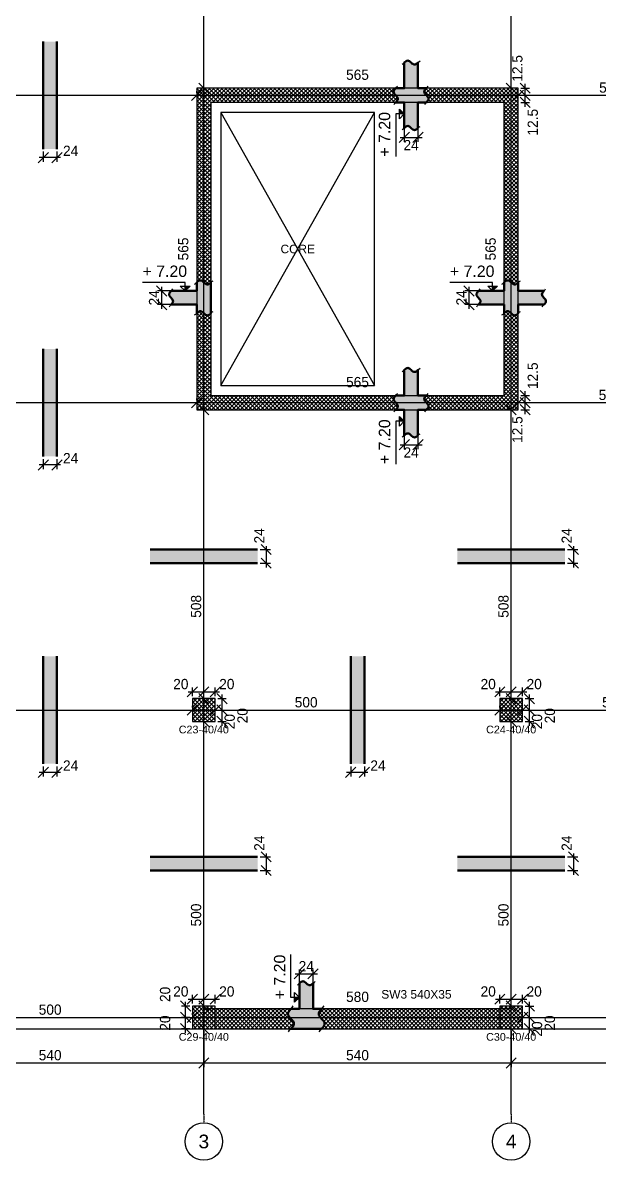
# Model space of a CAD drawing. Header units: centimetres. Extents: x -231 to 7431, y -4464 to 7215.
# Drawn here: x 782 to 1795, y 3919 to 5917 of the extents above; entities that cross this region are included whole.
import ezdxf
from ezdxf.enums import TextEntityAlignment as Align

# ---------------------------------------------------------------- set-up
doc = ezdxf.new("R2010")
doc.units = ezdxf.units.CM
doc.linetypes.add('DASHDOT', pattern=[3.556, 2.54, -0.508, 0, -0.508])
for name, color, linetype in [('AXIS', 8, 'Continuous'), ('COLUMN', 3, 'Continuous'), ('FW_AXIS', 7, 'Continuous'), ('FW_COLUMN_HATCH', 8, 'Continuous'), ('FW_DIM', 7, 'Continuous'), ('FW_OPENING', 1, 'Continuous'), ('FW_SLAB_SECTION', 8, 'Continuous'), ('FW_TEXT', 7, 'Continuous'), ('FW_WALL_HATCH', 8, 'Continuous'), ('FW_WALL_SECTION', 8, 'Continuous'), ('OPENING', 1, 'Continuous'), ('SLAB', 7, 'Continuous'), ('WALL', 4, 'Continuous')]:
    doc.layers.add(name, color=color, linetype=linetype)
doc.styles.add('REBAR_TXT', font='arial.ttf')
doc.dimstyles.new('FW_DIM', dxfattribs={"dimtxt": 18, "dimasz": 9, "dimexe": 7.5, "dimexo": 4.5, "dimgap": 4.5, "dimtad": 1, "dimdec": 0, "dimtxsty": 'Standard', "dimtsz": 9, "dimcen": 2.5, "dimdle": 7.5, "dimclrd": 256, "dimclre": 256, "dimclrt": 7, "dimazin": 3, "dimtfac": 1, "dimtmove": 2, "dimatfit": 3})

# ---------------------------------------------------------------- blocks, each defined once
blk = doc.blocks.new('_OBLIQUE')
at = {"color": 0, "linetype": 'BYBLOCK'}
blk.add_line((-0.5, -0.5), (0.5, 0.5), dxfattribs=at)
blk = doc.blocks.new('*D192')
for p, q in [((1080, 4714.5), (1080, 4717.5)), ((1120, 4714.5), (1120, 4717.5)), ((1072.5, 4710), (1127.5, 4710))]:
    blk.add_line(p, q)
at = {"layer": 'Defpoints'}
for p in [(1080, 4710), (1080, 4710), (1120, 4710)]:
    blk.add_point(p, dxfattribs=at)
at = {"layer": 'FW_DIM', "xscale": 18, "yscale": 18}
for p in [(1080, 4710), (1120, 4710)]:
    blk.add_blockref('_OBLIQUE', p, dxfattribs=at)
blk = doc.blocks.new('*D194')
for p, q in [((1620, 4714.5), (1620, 4717.5)), ((1660, 4714.5), (1660, 4717.5)), ((1612.5, 4710), (1667.5, 4710))]:
    blk.add_line(p, q)
at = {"layer": 'Defpoints'}
for p in [(1620, 4710), (1620, 4710), (1660, 4710)]:
    blk.add_point(p, dxfattribs=at)
at = {"layer": 'FW_DIM', "xscale": 18, "yscale": 18}
for p in [(1620, 4710), (1660, 4710)]:
    blk.add_blockref('_OBLIQUE', p, dxfattribs=at)
blk = doc.blocks.new('*D259')
for p, q in [((1100, 4142.5), (1100, 4197.5)), ((1095.5, 4190), (1092.5, 4190)), ((1095.5, 4150), (1092.5, 4150))]:
    blk.add_line(p, q)
at = {"layer": 'Defpoints'}
for p in [(1100, 4190), (1100, 4150), (1100, 4150)]:
    blk.add_point(p, dxfattribs=at)
at = {"layer": 'FW_DIM', "xscale": 18, "yscale": 18, "rotation": 90}
for p in [(1100, 4190), (1100, 4150)]:
    blk.add_blockref('_OBLIQUE', p, dxfattribs=at)
blk = doc.blocks.new('*D260')
for p, q in [((1100, 4182.5), (1100, 4697.5)), ((1095.5, 4690), (1092.5, 4690)), ((1095.5, 4190), (1092.5, 4190))]:
    blk.add_line(p, q)
at = {"layer": 'Defpoints'}
for p in [(1100, 4690), (1100, 4190), (1100, 4190)]:
    blk.add_point(p, dxfattribs=at)
at = {"layer": 'FW_DIM', "xscale": 18, "yscale": 18, "rotation": 90}
for p in [(1100, 4690), (1100, 4190)]:
    blk.add_blockref('_OBLIQUE', p, dxfattribs=at)
at = {"layer": 'FW_DIM', "color": 7, "insert": (1086.5, 4349.84), "char_height": 18, "attachment_point": 5, "rotation": 90}
blk.add_mtext('500', dxfattribs=at)
blk = doc.blocks.new('*D261')
for p, q in [((1100, 4682.5), (1100, 4737.5)), ((1095.5, 4730), (1092.5, 4730)), ((1095.5, 4690), (1092.5, 4690))]:
    blk.add_line(p, q)
at = {"layer": 'Defpoints'}
for p in [(1100, 4730), (1100, 4690), (1100, 4690)]:
    blk.add_point(p, dxfattribs=at)
at = {"layer": 'FW_DIM', "xscale": 18, "yscale": 18, "rotation": 90}
for p in [(1100, 4730), (1100, 4690)]:
    blk.add_blockref('_OBLIQUE', p, dxfattribs=at)
blk = doc.blocks.new('*D262')
for p, q in [((1095.5, 5237.5), (1092.5, 5237.5)), ((1100, 4722.5), (1100, 5245)), ((1095.5, 4730), (1092.5, 4730))]:
    blk.add_line(p, q)
at = {"layer": 'Defpoints'}
for p in [(1100, 5237.5), (1100, 4730), (1100, 4730)]:
    blk.add_point(p, dxfattribs=at)
at = {"layer": 'FW_DIM', "xscale": 18, "yscale": 18, "rotation": 90}
for p in [(1100, 5237.5), (1100, 4730)]:
    blk.add_blockref('_OBLIQUE', p, dxfattribs=at)
at = {"layer": 'FW_DIM', "color": 7, "insert": (1086.5, 4892.09), "char_height": 18, "attachment_point": 5, "rotation": 90}
blk.add_mtext('508', dxfattribs=at)
blk = doc.blocks.new('*D263')
for p, q in [((1095.5, 5802.5), (1092.5, 5802.5)), ((1100, 5230), (1100, 5810)), ((1095.5, 5237.5), (1092.5, 5237.5))]:
    blk.add_line(p, q)
at = {"layer": 'Defpoints'}
for p in [(1100, 5802.5), (1100, 5237.5), (1100, 5237.5)]:
    blk.add_point(p, dxfattribs=at)
at = {"layer": 'FW_DIM', "xscale": 18, "yscale": 18, "rotation": 90}
for p in [(1100, 5802.5), (1100, 5237.5)]:
    blk.add_blockref('_OBLIQUE', p, dxfattribs=at)
at = {"layer": 'FW_DIM', "color": 7, "insert": (1064, 5520), "char_height": 18, "attachment_point": 5, "rotation": 90}
blk.add_mtext('565', dxfattribs=at)
blk = doc.blocks.new('*D264')
for p, q in [((1100, 5795), (1100, 6317.5)), ((1095.5, 6310), (1092.5, 6310)), ((1095.5, 5802.5), (1092.5, 5802.5))]:
    blk.add_line(p, q)
at = {"layer": 'Defpoints'}
for p in [(1100, 6310), (1100, 5802.5), (1100, 5802.5)]:
    blk.add_point(p, dxfattribs=at)
at = {"layer": 'FW_DIM', "xscale": 18, "yscale": 18, "rotation": 90}
for p in [(1100, 6310), (1100, 5802.5)]:
    blk.add_blockref('_OBLIQUE', p, dxfattribs=at)
at = {"layer": 'FW_DIM', "color": 7, "insert": (1086.5, 5964.59), "char_height": 18, "attachment_point": 5, "rotation": 90}
blk.add_mtext('508', dxfattribs=at)
blk = doc.blocks.new('*D268')
for p, q in [((1640, 4142.5), (1640, 4197.5)), ((1635.5, 4190), (1632.5, 4190)), ((1635.5, 4150), (1632.5, 4150))]:
    blk.add_line(p, q)
at = {"layer": 'Defpoints'}
for p in [(1640, 4190), (1640, 4150), (1640, 4150)]:
    blk.add_point(p, dxfattribs=at)
at = {"layer": 'FW_DIM', "xscale": 18, "yscale": 18, "rotation": 90}
for p in [(1640, 4190), (1640, 4150)]:
    blk.add_blockref('_OBLIQUE', p, dxfattribs=at)
blk = doc.blocks.new('*D269')
for p, q in [((1640, 4182.5), (1640, 4697.5)), ((1635.5, 4690), (1632.5, 4690)), ((1635.5, 4190), (1632.5, 4190))]:
    blk.add_line(p, q)
at = {"layer": 'Defpoints'}
for p in [(1640, 4690), (1640, 4190), (1640, 4190)]:
    blk.add_point(p, dxfattribs=at)
at = {"layer": 'FW_DIM', "xscale": 18, "yscale": 18, "rotation": 90}
for p in [(1640, 4690), (1640, 4190)]:
    blk.add_blockref('_OBLIQUE', p, dxfattribs=at)
at = {"layer": 'FW_DIM', "color": 7, "insert": (1626.5, 4349.84), "char_height": 18, "attachment_point": 5, "rotation": 90}
blk.add_mtext('500', dxfattribs=at)
blk = doc.blocks.new('*D270')
for p, q in [((1640, 4682.5), (1640, 4737.5)), ((1635.5, 4730), (1632.5, 4730)), ((1635.5, 4690), (1632.5, 4690))]:
    blk.add_line(p, q)
at = {"layer": 'Defpoints'}
for p in [(1640, 4730), (1640, 4690), (1640, 4690)]:
    blk.add_point(p, dxfattribs=at)
at = {"layer": 'FW_DIM', "xscale": 18, "yscale": 18, "rotation": 90}
for p in [(1640, 4730), (1640, 4690)]:
    blk.add_blockref('_OBLIQUE', p, dxfattribs=at)
blk = doc.blocks.new('*D271')
for p, q in [((1635.5, 5237.5), (1632.5, 5237.5)), ((1640, 4722.5), (1640, 5245)), ((1635.5, 4730), (1632.5, 4730))]:
    blk.add_line(p, q)
at = {"layer": 'Defpoints'}
for p in [(1640, 5237.5), (1640, 4730), (1640, 4730)]:
    blk.add_point(p, dxfattribs=at)
at = {"layer": 'FW_DIM', "xscale": 18, "yscale": 18, "rotation": 90}
for p in [(1640, 5237.5), (1640, 4730)]:
    blk.add_blockref('_OBLIQUE', p, dxfattribs=at)
at = {"layer": 'FW_DIM', "color": 7, "insert": (1626.5, 4892.09), "char_height": 18, "attachment_point": 5, "rotation": 90}
blk.add_mtext('508', dxfattribs=at)
blk = doc.blocks.new('*D272')
for p, q in [((1635.5, 5802.5), (1632.5, 5802.5)), ((1640, 5230), (1640, 5810)), ((1635.5, 5237.5), (1632.5, 5237.5))]:
    blk.add_line(p, q)
at = {"layer": 'Defpoints'}
for p in [(1640, 5802.5), (1640, 5237.5), (1640, 5237.5)]:
    blk.add_point(p, dxfattribs=at)
at = {"layer": 'FW_DIM', "xscale": 18, "yscale": 18, "rotation": 90}
for p in [(1640, 5802.5), (1640, 5237.5)]:
    blk.add_blockref('_OBLIQUE', p, dxfattribs=at)
at = {"layer": 'FW_DIM', "color": 7, "insert": (1604, 5520), "char_height": 18, "attachment_point": 5, "rotation": 90}
blk.add_mtext('565', dxfattribs=at)
blk = doc.blocks.new('*D273')
for p, q in [((1640, 5795), (1640, 6317.5)), ((1635.5, 6310), (1632.5, 6310)), ((1635.5, 5802.5), (1632.5, 5802.5))]:
    blk.add_line(p, q)
at = {"layer": 'Defpoints'}
for p in [(1640, 6310), (1640, 5802.5), (1640, 5802.5)]:
    blk.add_point(p, dxfattribs=at)
at = {"layer": 'FW_DIM', "xscale": 18, "yscale": 18, "rotation": 90}
for p in [(1640, 6310), (1640, 5802.5)]:
    blk.add_blockref('_OBLIQUE', p, dxfattribs=at)
at = {"layer": 'FW_DIM', "color": 7, "insert": (1626.5, 5964.59), "char_height": 18, "attachment_point": 5, "rotation": 90}
blk.add_mtext('508', dxfattribs=at)
blk = doc.blocks.new('*D310')
for p, q in [((560, 4145.5), (560, 4082.5)), ((1100, 4145.5), (1100, 4082.5)), ((552.5, 4090), (1107.5, 4090))]:
    blk.add_line(p, q)
at = {"layer": 'Defpoints'}
for p in [(560, 4150), (1100, 4150), (560, 4090)]:
    blk.add_point(p, dxfattribs=at)
at = {"layer": 'FW_DIM', "xscale": 18, "yscale": 18}
for p in [(560, 4090), (1100, 4090)]:
    blk.add_blockref('_OBLIQUE', p, dxfattribs=at)
at = {"layer": 'FW_DIM', "color": 7, "insert": (830, 4103.5), "char_height": 18, "attachment_point": 5}
blk.add_mtext('540', dxfattribs=at)
blk = doc.blocks.new('*D311')
for p, q in [((1100, 4145.5), (1100, 4082.5)), ((1640, 4145.5), (1640, 4082.5)), ((1092.5, 4090), (1647.5, 4090))]:
    blk.add_line(p, q)
at = {"layer": 'Defpoints'}
for p in [(1100, 4150), (1640, 4150), (1100, 4090)]:
    blk.add_point(p, dxfattribs=at)
at = {"layer": 'FW_DIM', "xscale": 18, "yscale": 18}
for p in [(1100, 4090), (1640, 4090)]:
    blk.add_blockref('_OBLIQUE', p, dxfattribs=at)
at = {"layer": 'FW_DIM', "color": 7, "insert": (1370, 4103.5), "char_height": 18, "attachment_point": 5}
blk.add_mtext('540', dxfattribs=at)
blk = doc.blocks.new('*D312')
for p, q in [((1640, 4145.5), (1640, 4082.5)), ((2180, 4145.5), (2180, 4082.5)), ((1632.5, 4090), (2187.5, 4090))]:
    blk.add_line(p, q)
at = {"layer": 'Defpoints'}
for p in [(1640, 4150), (2180, 4150), (1640, 4090)]:
    blk.add_point(p, dxfattribs=at)
at = {"layer": 'FW_DIM', "xscale": 18, "yscale": 18}
for p in [(1640, 4090), (2180, 4090)]:
    blk.add_blockref('_OBLIQUE', p, dxfattribs=at)
at = {"layer": 'FW_DIM', "color": 7, "insert": (1910, 4103.5), "char_height": 18, "attachment_point": 5}
blk.add_mtext('540', dxfattribs=at)

msp = doc.modelspace()

# ---------------------------------------------------------------- hatches: boundary and pattern name
at = {"layer": 'FW_COLUMN_HATCH'}
h = msp.add_hatch(dxfattribs=at)
h.set_pattern_fill('ANSI37', scale=1.6)
h.paths.add_polyline_path([(1080, 4690), (1080, 4730), (1120, 4730), (1120, 4690), (1080, 4690)])
h = msp.add_hatch(dxfattribs=at)
h.set_pattern_fill('ANSI37', scale=1.6)
h.paths.add_polyline_path([(1620, 4690), (1620, 4730), (1660, 4730), (1660, 4690), (1620, 4690)])
h = msp.add_hatch(dxfattribs=at)
h.set_pattern_fill('ANSI37', scale=1.6)
h.paths.add_polyline_path([(1080, 4150), (1080, 4190), (1120, 4190), (1120, 4150), (1080, 4150)])
h = msp.add_hatch(dxfattribs=at)
h.set_pattern_fill('ANSI37', scale=1.6)
h.paths.add_polyline_path([(1620, 4150), (1620, 4190), (1660, 4190), (1660, 4150), (1620, 4150)])
at = {"layer": 'FW_SLAB_SECTION'}
h = msp.add_hatch(color=8, dxfattribs=at)
h.dxf.hatch_style = 1
h.paths.add_polyline_path([(842, 5695.5), (842, 5884.5), (818, 5884.5), (818, 5695.5), (842, 5695.5)])
h = msp.add_hatch(color=8, dxfattribs=at)
h.dxf.hatch_style = 1
h.paths.add_polyline_path([(842, 5155.5), (842, 5344.5), (818, 5344.5), (818, 5155.5), (842, 5155.5)])
h = msp.add_hatch(color=8, dxfattribs=at)
h.dxf.hatch_style = 1
h.paths.add_polyline_path([(1194.5, 4968), (1194.5, 4992), (1005.5, 4992), (1005.5, 4968), (1194.5, 4968)])
h = msp.add_hatch(color=8, dxfattribs=at)
h.dxf.hatch_style = 1
h.paths.add_polyline_path([(1734.5, 4968), (1734.5, 4992), (1545.5, 4992), (1545.5, 4968), (1734.5, 4968)])
h = msp.add_hatch(color=8, dxfattribs=at)
h.dxf.hatch_style = 1
h.paths.add_polyline_path([(842, 4615.5), (842, 4804.5), (818, 4804.5), (818, 4615.5), (842, 4615.5)])
h = msp.add_hatch(color=8, dxfattribs=at)
h.dxf.hatch_style = 1
h.paths.add_polyline_path([(1382, 4615.5), (1382, 4804.5), (1358, 4804.5), (1358, 4615.5), (1382, 4615.5)])
h = msp.add_hatch(color=8, dxfattribs=at)
h.dxf.hatch_style = 1
h.paths.add_polyline_path([(1194.5, 4428), (1194.5, 4452), (1005.5, 4452), (1005.5, 4428), (1194.5, 4428)])
h = msp.add_hatch(color=8, dxfattribs=at)
h.dxf.hatch_style = 1
h.paths.add_polyline_path([(1734.5, 4428), (1734.5, 4452), (1545.5, 4452), (1545.5, 4428), (1734.5, 4428)])
at = {"layer": 'FW_WALL_HATCH'}
h = msp.add_hatch(dxfattribs=at)
h.set_pattern_fill('ANSI37', scale=1.6)
h.paths.add_polyline_path([(1087.5, 5802.5), (1437.2, 5802.5), (1435.7, 5800.9), (1434.5, 5799.4), (1433.7, 5797.8), (1433.4, 5796.2), (1433.7, 5794.7), (1434.5, 5793.1), (1435.7, 5791.6), (1437.2, 5790), (1438.6, 5788.4), (1439.8, 5786.9), (1440.6, 5785.3), (1440.9, 5783.8), (1440.6, 5782.2), (1439.8, 5780.6), (1438.6, 5779.1), (1437.2, 5777.5), (1112.5, 5777.5), (1112.5, 5461.2), (1110.9, 5459.7), (1109.4, 5458.5), (1107.8, 5457.7), (1106.2, 5457.4), (1104.7, 5457.7), (1103.1, 5458.5), (1101.6, 5459.7), (1100, 5461.2), (1098.4, 5462.6), (1096.9, 5463.8), (1095.3, 5464.6), (1093.8, 5464.9), (1092.2, 5464.6), (1090.6, 5463.8), (1089.1, 5462.6), (1087.5, 5461.2), (1087.5, 5802.5)])
h = msp.add_hatch(dxfattribs=at)
h.set_pattern_fill('ANSI37', scale=1.6)
h.paths.add_polyline_path([(1652.5, 5802.5), (1652.5, 5461.2), (1650.9, 5459.7), (1649.4, 5458.5), (1647.8, 5457.7), (1646.2, 5457.4), (1644.7, 5457.7), (1643.1, 5458.5), (1641.6, 5459.7), (1640, 5461.2), (1638.4, 5462.6), (1636.9, 5463.8), (1635.3, 5464.6), (1633.8, 5464.9), (1632.2, 5464.6), (1630.6, 5463.8), (1629.1, 5462.6), (1627.5, 5461.2), (1627.5, 5777.5), (1491.2, 5777.5), (1492.6, 5779.1), (1493.8, 5780.6), (1494.6, 5782.2), (1494.9, 5783.8), (1494.6, 5785.3), (1493.8, 5786.9), (1492.6, 5788.4), (1491.2, 5790), (1489.7, 5791.6), (1488.5, 5793.1), (1487.7, 5794.7), (1487.4, 5796.2), (1487.7, 5797.8), (1488.5, 5799.4), (1489.7, 5800.9), (1491.2, 5802.5), (1652.5, 5802.5)])
h = msp.add_hatch(dxfattribs=at)
h.set_pattern_fill('ANSI37', scale=1.6)
h.paths.add_polyline_path([(1087.5, 5237.5), (1087.5, 5407.2), (1089.1, 5408.6), (1090.6, 5409.8), (1092.2, 5410.6), (1093.8, 5410.9), (1095.3, 5410.6), (1096.9, 5409.8), (1098.4, 5408.6), (1100, 5407.2), (1101.6, 5405.7), (1103.1, 5404.5), (1104.7, 5403.7), (1106.2, 5403.4), (1107.8, 5403.7), (1109.4, 5404.5), (1110.9, 5405.7), (1112.5, 5407.2), (1112.5, 5262.5), (1437.2, 5262.5), (1435.7, 5260.9), (1434.5, 5259.4), (1433.7, 5257.8), (1433.4, 5256.2), (1433.7, 5254.7), (1434.5, 5253.1), (1435.7, 5251.6), (1437.2, 5250), (1438.6, 5248.4), (1439.8, 5246.9), (1440.6, 5245.3), (1440.9, 5243.8), (1440.6, 5242.2), (1439.8, 5240.6), (1438.6, 5239.1), (1437.2, 5237.5), (1087.5, 5237.5)])
h = msp.add_hatch(dxfattribs=at)
h.set_pattern_fill('ANSI37', scale=1.6)
h.paths.add_polyline_path([(1491.2, 5237.5), (1492.6, 5239.1), (1493.8, 5240.6), (1494.6, 5242.2), (1494.9, 5243.8), (1494.6, 5245.3), (1493.8, 5246.9), (1492.6, 5248.4), (1491.2, 5250), (1489.7, 5251.6), (1488.5, 5253.1), (1487.7, 5254.7), (1487.4, 5256.2), (1487.7, 5257.8), (1488.5, 5259.4), (1489.7, 5260.9), (1491.2, 5262.5), (1627.5, 5262.5), (1627.5, 5407.2), (1629.1, 5408.6), (1630.6, 5409.8), (1632.2, 5410.6), (1633.8, 5410.9), (1635.3, 5410.6), (1636.9, 5409.8), (1638.4, 5408.6), (1640, 5407.2), (1641.6, 5405.7), (1643.1, 5404.5), (1644.7, 5403.7), (1646.2, 5403.4), (1647.8, 5403.7), (1649.4, 5404.5), (1650.9, 5405.7), (1652.5, 5407.2), (1652.5, 5237.5), (1491.2, 5237.5)])
h = msp.add_hatch(dxfattribs=at)
h.set_pattern_fill('ANSI37', scale=1.6)
h.paths.add_polyline_path([(1100, 4150), (1100, 4185), (1253, 4185), (1251, 4182.8), (1249.3, 4180.6), (1248.1, 4178.4), (1247.8, 4176.2), (1248.1, 4174.1), (1249.3, 4171.9), (1251, 4169.7), (1253, 4167.5), (1255, 4165.3), (1256.7, 4163.1), (1257.9, 4160.9), (1258.2, 4158.8), (1257.9, 4156.6), (1256.7, 4154.4), (1255, 4152.2), (1253, 4150), (1100, 4150)])
h = msp.add_hatch(dxfattribs=at)
h.set_pattern_fill('ANSI37', scale=1.6)
h.paths.add_polyline_path([(1307, 4150), (1309, 4152.2), (1310.7, 4154.4), (1311.9, 4156.6), (1312.2, 4158.8), (1311.9, 4160.9), (1310.7, 4163.1), (1309, 4165.3), (1307, 4167.5), (1305, 4169.7), (1303.3, 4171.9), (1302.1, 4174.1), (1301.8, 4176.2), (1302.1, 4178.4), (1303.3, 4180.6), (1305, 4182.8), (1307, 4185), (1640, 4185), (1640, 4150), (1307, 4150)])
at = {"layer": 'FW_WALL_SECTION'}
h = msp.add_hatch(color=8, dxfattribs=at)
h.dxf.hatch_style = 1
h.paths.add_polyline_path([(1453.7, 5848.9), (1455.2, 5850), (1456.7, 5850.8), (1458.2, 5851.1), (1459.7, 5850.8), (1461.2, 5850), (1462.7, 5848.9), (1464.2, 5847.5), (1465.7, 5846.1), (1467.2, 5845), (1468.7, 5844.2), (1470.2, 5843.9), (1471.7, 5844.2), (1473.2, 5845), (1474.7, 5846.1), (1476.2, 5847.5), (1476.2, 5802.5), (1491.2, 5802.5), (1489.7, 5800.9), (1488.5, 5799.4), (1487.7, 5797.8), (1487.4, 5796.2), (1487.7, 5794.7), (1488.5, 5793.1), (1489.7, 5791.6), (1491.2, 5790), (1492.6, 5788.4), (1493.8, 5786.9), (1494.6, 5785.3), (1494.9, 5783.8), (1494.6, 5782.2), (1493.8, 5780.6), (1492.6, 5779.1), (1491.2, 5777.5), (1476.2, 5777.5), (1476.2, 5732.5), (1474.7, 5731.1), (1473.2, 5730), (1471.7, 5729.2), (1470.2, 5728.9), (1468.7, 5729.2), (1467.2, 5730), (1465.7, 5731.1), (1464.2, 5732.5), (1462.7, 5733.9), (1461.2, 5735), (1459.7, 5735.8), (1458.2, 5736.1), (1456.7, 5735.8), (1455.2, 5735), (1453.7, 5733.9), (1452.2, 5732.5), (1452.2, 5777.5), (1437.2, 5777.5), (1438.6, 5779.1), (1439.8, 5780.6), (1440.6, 5782.2), (1440.9, 5783.8), (1440.6, 5785.3), (1439.8, 5786.9), (1438.6, 5788.4), (1437.2, 5790), (1435.7, 5791.6), (1434.5, 5793.1), (1433.7, 5794.7), (1433.4, 5796.2), (1433.7, 5797.8), (1434.5, 5799.4), (1435.7, 5800.9), (1437.2, 5802.5), (1452.2, 5802.5), (1452.2, 5847.5), (1453.7, 5848.9)])
h = msp.add_hatch(color=7, dxfattribs=at)
h.dxf.hatch_style = 1
h.paths.add_polyline_path([(1452.2, 5757.2), (1443.6, 5765.8), (1443.6, 5757.2)])
h = msp.add_hatch(color=8, dxfattribs=at)
h.dxf.hatch_style = 1
h.paths.add_polyline_path([(1042.5, 5422.2), (1043.9, 5423.7), (1045, 5425.2), (1045.8, 5426.7), (1046.1, 5428.2), (1045.8, 5429.7), (1045, 5431.2), (1043.9, 5432.7), (1042.5, 5434.2), (1041.1, 5435.7), (1040, 5437.2), (1039.2, 5438.7), (1038.9, 5440.2), (1039.2, 5441.7), (1040, 5443.2), (1041.1, 5444.7), (1042.5, 5446.2), (1087.5, 5446.2), (1087.5, 5461.2), (1089.1, 5462.6), (1090.6, 5463.8), (1092.2, 5464.6), (1093.8, 5464.9), (1095.3, 5464.6), (1096.9, 5463.8), (1098.4, 5462.6), (1100, 5461.2), (1101.6, 5459.7), (1103.1, 5458.5), (1104.7, 5457.7), (1106.2, 5457.4), (1107.8, 5457.7), (1109.4, 5458.5), (1110.9, 5459.7), (1112.5, 5461.2), (1112.5, 5407.2), (1110.9, 5405.7), (1109.4, 5404.5), (1107.8, 5403.7), (1106.2, 5403.4), (1104.7, 5403.7), (1103.1, 5404.5), (1101.6, 5405.7), (1100, 5407.2), (1098.4, 5408.6), (1096.9, 5409.8), (1095.3, 5410.6), (1093.8, 5410.9), (1092.2, 5410.6), (1090.6, 5409.8), (1089.1, 5408.6), (1087.5, 5407.2), (1087.5, 5422.2), (1042.5, 5422.2)])
h = msp.add_hatch(color=8, dxfattribs=at)
h.dxf.hatch_style = 1
h.paths.add_polyline_path([(1652.5, 5422.2), (1652.5, 5407.2), (1650.9, 5405.7), (1649.4, 5404.5), (1647.8, 5403.7), (1646.2, 5403.4), (1644.7, 5403.7), (1643.1, 5404.5), (1641.6, 5405.7), (1640, 5407.2), (1638.4, 5408.6), (1636.9, 5409.8), (1635.3, 5410.6), (1633.8, 5410.9), (1632.2, 5410.6), (1630.6, 5409.8), (1629.1, 5408.6), (1627.5, 5407.2), (1627.5, 5422.2), (1582.5, 5422.2), (1583.9, 5423.7), (1585, 5425.2), (1585.8, 5426.7), (1586.1, 5428.2), (1585.8, 5429.7), (1585, 5431.2), (1583.9, 5432.7), (1582.5, 5434.2), (1581.1, 5435.7), (1580, 5437.2), (1579.2, 5438.7), (1578.9, 5440.2), (1579.2, 5441.7), (1580, 5443.2), (1581.1, 5444.7), (1582.5, 5446.2), (1627.5, 5446.2), (1627.5, 5461.2), (1629.1, 5462.6), (1630.6, 5463.8), (1632.2, 5464.6), (1633.8, 5464.9), (1635.3, 5464.6), (1636.9, 5463.8), (1638.4, 5462.6), (1640, 5461.2), (1641.6, 5459.7), (1643.1, 5458.5), (1644.7, 5457.7), (1646.2, 5457.4), (1647.8, 5457.7), (1649.4, 5458.5), (1650.9, 5459.7), (1652.5, 5461.2), (1652.5, 5446.2), (1697.5, 5446.2), (1696.1, 5444.7), (1695, 5443.2), (1694.2, 5441.7), (1693.9, 5440.2), (1694.2, 5438.7), (1695, 5437.2), (1696.1, 5435.7), (1697.5, 5434.2), (1698.9, 5432.7), (1700, 5431.2), (1700.8, 5429.7), (1701.1, 5428.2), (1700.8, 5426.7), (1700, 5425.2), (1698.9, 5423.7), (1697.5, 5422.2), (1652.5, 5422.2)])
h = msp.add_hatch(color=7, dxfattribs=at)
h.dxf.hatch_style = 1
h.paths.add_polyline_path([(1067.2, 5446.2), (1075.8, 5454.7), (1067.2, 5454.7)])
h = msp.add_hatch(color=7, dxfattribs=at)
h.dxf.hatch_style = 1
h.paths.add_polyline_path([(1607.2, 5446.2), (1615.8, 5454.7), (1607.2, 5454.7)])
h = msp.add_hatch(color=8, dxfattribs=at)
h.dxf.hatch_style = 1
h.paths.add_polyline_path([(1453.7, 5308.9), (1455.2, 5310), (1456.7, 5310.8), (1458.2, 5311.1), (1459.7, 5310.8), (1461.2, 5310), (1462.7, 5308.9), (1464.2, 5307.5), (1465.7, 5306.1), (1467.2, 5305), (1468.7, 5304.2), (1470.2, 5303.9), (1471.7, 5304.2), (1473.2, 5305), (1474.7, 5306.1), (1476.2, 5307.5), (1476.2, 5262.5), (1491.2, 5262.5), (1489.7, 5260.9), (1488.5, 5259.4), (1487.7, 5257.8), (1487.4, 5256.2), (1487.7, 5254.7), (1488.5, 5253.1), (1489.7, 5251.6), (1491.2, 5250), (1492.6, 5248.4), (1493.8, 5246.9), (1494.6, 5245.3), (1494.9, 5243.8), (1494.6, 5242.2), (1493.8, 5240.6), (1492.6, 5239.1), (1491.2, 5237.5), (1476.2, 5237.5), (1476.2, 5192.5), (1474.7, 5191.1), (1473.2, 5190), (1471.7, 5189.2), (1470.2, 5188.9), (1468.7, 5189.2), (1467.2, 5190), (1465.7, 5191.1), (1464.2, 5192.5), (1462.7, 5193.9), (1461.2, 5195), (1459.7, 5195.8), (1458.2, 5196.1), (1456.7, 5195.8), (1455.2, 5195), (1453.7, 5193.9), (1452.2, 5192.5), (1452.2, 5237.5), (1437.2, 5237.5), (1438.6, 5239.1), (1439.8, 5240.6), (1440.6, 5242.2), (1440.9, 5243.8), (1440.6, 5245.3), (1439.8, 5246.9), (1438.6, 5248.4), (1437.2, 5250), (1435.7, 5251.6), (1434.5, 5253.1), (1433.7, 5254.7), (1433.4, 5256.2), (1433.7, 5257.8), (1434.5, 5259.4), (1435.7, 5260.9), (1437.2, 5262.5), (1452.2, 5262.5), (1452.2, 5307.5), (1453.7, 5308.9)])
h = msp.add_hatch(color=7, dxfattribs=at)
h.dxf.hatch_style = 1
h.paths.add_polyline_path([(1452.2, 5217.2), (1443.6, 5225.8), (1443.6, 5217.2)])
h = msp.add_hatch(color=8, dxfattribs=at)
h.dxf.hatch_style = 1
h.paths.add_polyline_path([(1253, 4150), (1255, 4152.2), (1256.7, 4154.4), (1257.9, 4156.6), (1258.2, 4158.8), (1257.9, 4160.9), (1256.7, 4163.1), (1255, 4165.3), (1253, 4167.5), (1251, 4169.7), (1249.3, 4171.9), (1248.1, 4174.1), (1247.8, 4176.2), (1248.1, 4178.4), (1249.3, 4180.6), (1251, 4182.8), (1253, 4185), (1268, 4185), (1268, 4230), (1269.5, 4231.4), (1271, 4232.5), (1272.5, 4233.3), (1274, 4233.6), (1275.5, 4233.3), (1277, 4232.5), (1278.5, 4231.4), (1280, 4230), (1281.5, 4228.6), (1283, 4227.5), (1284.5, 4226.7), (1286, 4226.4), (1287.5, 4226.7), (1289, 4227.5), (1290.5, 4228.6), (1292, 4230), (1292, 4185), (1307, 4185), (1305, 4182.8), (1303.3, 4180.6), (1302.1, 4178.4), (1301.8, 4176.2), (1302.1, 4174.1), (1303.3, 4171.9), (1305, 4169.7), (1307, 4167.5), (1309, 4165.3), (1310.7, 4163.1), (1311.9, 4160.9), (1312.2, 4158.8), (1311.9, 4156.6), (1310.7, 4154.4), (1309, 4152.2), (1307, 4150), (1253, 4150)])
h = msp.add_hatch(color=7, dxfattribs=at)
h.dxf.hatch_style = 1
h.paths.add_polyline_path([(1268, 4205.2), (1259.5, 4196.7), (1259.5, 4205.2)])

# ---------------------------------------------------------------- linework, layer by layer
at = {"layer": 'AXIS'}
for p, q in [((1100, 4000), (1100, 7040)), ((1640, 4000), (1640, 7040)), ((-150, 5790), (2890, 5790)), ((-150, 5250), (2890, 5250)), ((-150, 4710), (2890, 4710)), ((-150, 4170), (2890, 4170))]:
    msp.add_line(p, q, dxfattribs=at)
at = {"layer": 'COLUMN'}
for points in [[(1080, 4690), (1120, 4690), (1120, 4730), (1080, 4730)], [(1620, 4690), (1660, 4690), (1660, 4730), (1620, 4730)], [(1080, 4150), (1120, 4150), (1120, 4190), (1080, 4190)], [(1620, 4150), (1660, 4150), (1660, 4190), (1620, 4190)]]:
    msp.add_lwpolyline(points, close=True, dxfattribs=at)
at = {"layer": 'FW_AXIS', "linetype": 'DASHDOT'}
for p, q in [((1100, 4000), (1100, 3985)), ((1640, 4000), (1640, 3985))]:
    msp.add_line(p, q, dxfattribs=at)
at = {"layer": 'FW_AXIS'}
for centre in [(1100, 3952), (1640, 3952)]:
    msp.add_circle(centre, 33, dxfattribs=at)
at = {"layer": 'FW_OPENING'}
for p, q in [((1130, 5280), (1400, 5760)), ((1130, 5760), (1400, 5280))]:
    msp.add_line(p, q, dxfattribs=at)
at = {"layer": 'FW_SLAB_SECTION', "color": 7, "lineweight": 50}
for p, q in [((818, 5695.5), (818, 5884.5)), ((842, 5695.5), (842, 5884.5)), ((818, 5155.5), (818, 5344.5)), ((842, 5155.5), (842, 5344.5)), ((1005.5, 4992), (1194.5, 4992)), ((1545.5, 4992), (1734.5, 4992)), ((1005.5, 4968), (1194.5, 4968)), ((1545.5, 4968), (1734.5, 4968)), ((818, 4615.5), (818, 4804.5)), ((842, 4615.5), (842, 4804.5)), ((1358, 4615.5), (1358, 4804.5)), ((1382, 4615.5), (1382, 4804.5)), ((1005.5, 4452), (1194.5, 4452)), ((1545.5, 4452), (1734.5, 4452)), ((1005.5, 4428), (1194.5, 4428)), ((1545.5, 4428), (1734.5, 4428))]:
    msp.add_line(p, q, dxfattribs=at)
at = {"layer": 'FW_WALL_SECTION', "lineweight": 50}
for points in [[(1453.7, 5848.9), (1455.2, 5850), (1456.7, 5850.8), (1458.2, 5851.1), (1459.7, 5850.8), (1461.2, 5850), (1462.7, 5848.9), (1464.2, 5847.5), (1465.7, 5846.1), (1467.2, 5845), (1468.7, 5844.2), (1470.2, 5843.9), (1471.7, 5844.2), (1473.2, 5845), (1474.7, 5846.1), (1476.2, 5847.5), (1476.2, 5802.5), (1491.2, 5802.5), (1489.7, 5800.9), (1488.5, 5799.4), (1487.7, 5797.8), (1487.4, 5796.2), (1487.7, 5794.7), (1488.5, 5793.1), (1489.7, 5791.6), (1491.2, 5790), (1492.6, 5788.4), (1493.8, 5786.9), (1494.6, 5785.3), (1494.9, 5783.8), (1494.6, 5782.2), (1493.8, 5780.6), (1492.6, 5779.1), (1491.2, 5777.5), (1476.2, 5777.5), (1476.2, 5732.5), (1474.7, 5731.1), (1473.2, 5730), (1471.7, 5729.2), (1470.2, 5728.9), (1468.7, 5729.2), (1467.2, 5730), (1465.7, 5731.1), (1464.2, 5732.5), (1462.7, 5733.9), (1461.2, 5735), (1459.7, 5735.8), (1458.2, 5736.1), (1456.7, 5735.8), (1455.2, 5735), (1453.7, 5733.9), (1452.2, 5732.5), (1452.2, 5777.5), (1437.2, 5777.5), (1438.6, 5779.1), (1439.8, 5780.6), (1440.6, 5782.2), (1440.9, 5783.8), (1440.6, 5785.3), (1439.8, 5786.9), (1438.6, 5788.4), (1437.2, 5790), (1435.7, 5791.6), (1434.5, 5793.1), (1433.7, 5794.7), (1433.4, 5796.2), (1433.7, 5797.8), (1434.5, 5799.4), (1435.7, 5800.9), (1437.2, 5802.5), (1452.2, 5802.5), (1452.2, 5847.5), (1453.7, 5848.9)], [(1042.5, 5422.2), (1043.9, 5423.7), (1045, 5425.2), (1045.8, 5426.7), (1046.1, 5428.2), (1045.8, 5429.7), (1045, 5431.2), (1043.9, 5432.7), (1042.5, 5434.2), (1041.1, 5435.7), (1040, 5437.2), (1039.2, 5438.7), (1038.9, 5440.2), (1039.2, 5441.7), (1040, 5443.2), (1041.1, 5444.7), (1042.5, 5446.2), (1087.5, 5446.2), (1087.5, 5461.2), (1089.1, 5462.6), (1090.6, 5463.8), (1092.2, 5464.6), (1093.8, 5464.9), (1095.3, 5464.6), (1096.9, 5463.8), (1098.4, 5462.6), (1100, 5461.2), (1101.6, 5459.7), (1103.1, 5458.5), (1104.7, 5457.7), (1106.2, 5457.4), (1107.8, 5457.7), (1109.4, 5458.5), (1110.9, 5459.7), (1112.5, 5461.2), (1112.5, 5407.2), (1110.9, 5405.7), (1109.4, 5404.5), (1107.8, 5403.7), (1106.2, 5403.4), (1104.7, 5403.7), (1103.1, 5404.5), (1101.6, 5405.7), (1100, 5407.2), (1098.4, 5408.6), (1096.9, 5409.8), (1095.3, 5410.6), (1093.8, 5410.9), (1092.2, 5410.6), (1090.6, 5409.8), (1089.1, 5408.6), (1087.5, 5407.2), (1087.5, 5422.2), (1042.5, 5422.2)], [(1652.5, 5422.2), (1652.5, 5407.2), (1650.9, 5405.7), (1649.4, 5404.5), (1647.8, 5403.7), (1646.2, 5403.4), (1644.7, 5403.7), (1643.1, 5404.5), (1641.6, 5405.7), (1640, 5407.2), (1638.4, 5408.6), (1636.9, 5409.8), (1635.3, 5410.6), (1633.8, 5410.9), (1632.2, 5410.6), (1630.6, 5409.8), (1629.1, 5408.6), (1627.5, 5407.2), (1627.5, 5422.2), (1582.5, 5422.2), (1583.9, 5423.7), (1585, 5425.2), (1585.8, 5426.7), (1586.1, 5428.2), (1585.8, 5429.7), (1585, 5431.2), (1583.9, 5432.7), (1582.5, 5434.2), (1581.1, 5435.7), (1580, 5437.2), (1579.2, 5438.7), (1578.9, 5440.2), (1579.2, 5441.7), (1580, 5443.2), (1581.1, 5444.7), (1582.5, 5446.2), (1627.5, 5446.2), (1627.5, 5461.2), (1629.1, 5462.6), (1630.6, 5463.8), (1632.2, 5464.6), (1633.8, 5464.9), (1635.3, 5464.6), (1636.9, 5463.8), (1638.4, 5462.6), (1640, 5461.2), (1641.6, 5459.7), (1643.1, 5458.5), (1644.7, 5457.7), (1646.2, 5457.4), (1647.8, 5457.7), (1649.4, 5458.5), (1650.9, 5459.7), (1652.5, 5461.2), (1652.5, 5446.2), (1697.5, 5446.2), (1696.1, 5444.7), (1695, 5443.2), (1694.2, 5441.7), (1693.9, 5440.2), (1694.2, 5438.7), (1695, 5437.2), (1696.1, 5435.7), (1697.5, 5434.2), (1698.9, 5432.7), (1700, 5431.2), (1700.8, 5429.7), (1701.1, 5428.2), (1700.8, 5426.7), (1700, 5425.2), (1698.9, 5423.7), (1697.5, 5422.2), (1652.5, 5422.2)], [(1453.7, 5308.9), (1455.2, 5310), (1456.7, 5310.8), (1458.2, 5311.1), (1459.7, 5310.8), (1461.2, 5310), (1462.7, 5308.9), (1464.2, 5307.5), (1465.7, 5306.1), (1467.2, 5305), (1468.7, 5304.2), (1470.2, 5303.9), (1471.7, 5304.2), (1473.2, 5305), (1474.7, 5306.1), (1476.2, 5307.5), (1476.2, 5262.5), (1491.2, 5262.5), (1489.7, 5260.9), (1488.5, 5259.4), (1487.7, 5257.8), (1487.4, 5256.2), (1487.7, 5254.7), (1488.5, 5253.1), (1489.7, 5251.6), (1491.2, 5250), (1492.6, 5248.4), (1493.8, 5246.9), (1494.6, 5245.3), (1494.9, 5243.8), (1494.6, 5242.2), (1493.8, 5240.6), (1492.6, 5239.1), (1491.2, 5237.5), (1476.2, 5237.5), (1476.2, 5192.5), (1474.7, 5191.1), (1473.2, 5190), (1471.7, 5189.2), (1470.2, 5188.9), (1468.7, 5189.2), (1467.2, 5190), (1465.7, 5191.1), (1464.2, 5192.5), (1462.7, 5193.9), (1461.2, 5195), (1459.7, 5195.8), (1458.2, 5196.1), (1456.7, 5195.8), (1455.2, 5195), (1453.7, 5193.9), (1452.2, 5192.5), (1452.2, 5237.5), (1437.2, 5237.5), (1438.6, 5239.1), (1439.8, 5240.6), (1440.6, 5242.2), (1440.9, 5243.8), (1440.6, 5245.3), (1439.8, 5246.9), (1438.6, 5248.4), (1437.2, 5250), (1435.7, 5251.6), (1434.5, 5253.1), (1433.7, 5254.7), (1433.4, 5256.2), (1433.7, 5257.8), (1434.5, 5259.4), (1435.7, 5260.9), (1437.2, 5262.5), (1452.2, 5262.5), (1452.2, 5307.5), (1453.7, 5308.9)], [(1253, 4150), (1255, 4152.2), (1256.7, 4154.4), (1257.9, 4156.6), (1258.2, 4158.8), (1257.9, 4160.9), (1256.7, 4163.1), (1255, 4165.3), (1253, 4167.5), (1251, 4169.7), (1249.3, 4171.9), (1248.1, 4174.1), (1247.8, 4176.2), (1248.1, 4178.4), (1249.3, 4180.6), (1251, 4182.8), (1253, 4185), (1268, 4185), (1268, 4230), (1269.5, 4231.4), (1271, 4232.5), (1272.5, 4233.3), (1274, 4233.6), (1275.5, 4233.3), (1277, 4232.5), (1278.5, 4231.4), (1280, 4230), (1281.5, 4228.6), (1283, 4227.5), (1284.5, 4226.7), (1286, 4226.4), (1287.5, 4226.7), (1289, 4227.5), (1290.5, 4228.6), (1292, 4230), (1292, 4185), (1307, 4185), (1305, 4182.8), (1303.3, 4180.6), (1302.1, 4178.4), (1301.8, 4176.2), (1302.1, 4174.1), (1303.3, 4171.9), (1305, 4169.7), (1307, 4167.5), (1309, 4165.3), (1310.7, 4163.1), (1311.9, 4160.9), (1312.2, 4158.8), (1311.9, 4156.6), (1310.7, 4154.4), (1309, 4152.2), (1307, 4150), (1253, 4150)]]:
    msp.add_lwpolyline(points, close=True, dxfattribs=at)
at = {"layer": 'FW_WALL_SECTION', "lineweight": 25}
for points in [[(1448.6, 5844.6), (1450.5, 5846), (1452.5, 5847.8), (1454.4, 5849.5), (1456.4, 5850.7), (1458.3, 5851.1), (1460.3, 5850.6), (1462.2, 5849.3), (1464.2, 5847.5), (1466.1, 5845.7), (1468.1, 5844.4), (1470, 5843.9), (1472, 5844.3), (1473.9, 5845.5), (1475.9, 5847.2), (1477.8, 5849), (1479.8, 5850.4)], [(1434.1, 5773.8), (1435.6, 5775.8), (1437.5, 5777.8), (1439.3, 5779.8), (1440.5, 5781.9), (1440.9, 5783.9), (1440.4, 5785.9), (1439, 5788), (1437.2, 5790), (1435.3, 5792), (1434, 5794.1), (1433.4, 5796.1), (1433.8, 5798.1), (1435.1, 5800.2), (1436.9, 5802.2), (1438.7, 5804.2), (1440.2, 5806.2)], [(1488.1, 5773.8), (1489.6, 5775.8), (1491.5, 5777.8), (1493.3, 5779.8), (1494.5, 5781.9), (1494.9, 5783.9), (1494.4, 5785.9), (1493, 5788), (1491.2, 5790), (1489.3, 5792), (1488, 5794.1), (1487.4, 5796.1), (1487.8, 5798.1), (1489.1, 5800.2), (1490.9, 5802.2), (1492.7, 5804.2), (1494.2, 5806.2)], [(1448.6, 5729.6), (1450.5, 5731), (1452.5, 5732.8), (1454.4, 5734.5), (1456.4, 5735.7), (1458.3, 5736.1), (1460.3, 5735.6), (1462.2, 5734.3), (1464.2, 5732.5), (1466.1, 5730.7), (1468.1, 5729.4), (1470, 5728.9), (1472, 5729.3), (1473.9, 5730.5), (1475.9, 5732.2), (1477.8, 5734), (1479.8, 5735.4)], [(1083.8, 5458.1), (1085.8, 5459.6), (1087.8, 5461.5), (1089.8, 5463.3), (1091.9, 5464.5), (1093.9, 5464.9), (1095.9, 5464.4), (1098, 5463), (1100, 5461.2), (1102, 5459.3), (1104.1, 5458), (1106.1, 5457.4), (1108.1, 5457.8), (1110.2, 5459.1), (1112.2, 5460.9), (1114.2, 5462.7), (1116.2, 5464.2)], [(1623.8, 5458.1), (1625.8, 5459.6), (1627.8, 5461.5), (1629.8, 5463.3), (1631.9, 5464.5), (1633.9, 5464.9), (1635.9, 5464.4), (1638, 5463), (1640, 5461.2), (1642, 5459.3), (1644.1, 5458), (1646.1, 5457.4), (1648.1, 5457.8), (1650.2, 5459.1), (1652.2, 5460.9), (1654.2, 5462.7), (1656.2, 5464.2)], [(1039.6, 5418.6), (1041, 5420.5), (1042.8, 5422.5), (1044.5, 5424.4), (1045.7, 5426.4), (1046.1, 5428.3), (1045.6, 5430.3), (1044.3, 5432.2), (1042.5, 5434.2), (1040.7, 5436.1), (1039.4, 5438.1), (1038.9, 5440), (1039.3, 5442), (1040.5, 5443.9), (1042.2, 5445.9), (1044, 5447.8), (1045.4, 5449.8)], [(1579.6, 5418.6), (1581, 5420.5), (1582.8, 5422.5), (1584.5, 5424.4), (1585.7, 5426.4), (1586.1, 5428.3), (1585.6, 5430.3), (1584.3, 5432.2), (1582.5, 5434.2), (1580.7, 5436.1), (1579.4, 5438.1), (1578.9, 5440), (1579.3, 5442), (1580.5, 5443.9), (1582.2, 5445.9), (1584, 5447.8), (1585.4, 5449.8)], [(1694.6, 5418.6), (1696, 5420.5), (1697.8, 5422.5), (1699.5, 5424.4), (1700.7, 5426.4), (1701.1, 5428.3), (1700.6, 5430.3), (1699.3, 5432.2), (1697.5, 5434.2), (1695.7, 5436.1), (1694.4, 5438.1), (1693.9, 5440), (1694.3, 5442), (1695.5, 5443.9), (1697.2, 5445.9), (1699, 5447.8), (1700.4, 5449.8)], [(1083.8, 5404.1), (1085.8, 5405.6), (1087.8, 5407.5), (1089.8, 5409.3), (1091.9, 5410.5), (1093.9, 5410.9), (1095.9, 5410.4), (1098, 5409), (1100, 5407.2), (1102, 5405.3), (1104.1, 5404), (1106.1, 5403.4), (1108.1, 5403.8), (1110.2, 5405.1), (1112.2, 5406.9), (1114.2, 5408.7), (1116.2, 5410.2)], [(1623.8, 5404.1), (1625.8, 5405.6), (1627.8, 5407.5), (1629.8, 5409.3), (1631.9, 5410.5), (1633.9, 5410.9), (1635.9, 5410.4), (1638, 5409), (1640, 5407.2), (1642, 5405.3), (1644.1, 5404), (1646.1, 5403.4), (1648.1, 5403.8), (1650.2, 5405.1), (1652.2, 5406.9), (1654.2, 5408.7), (1656.2, 5410.2)], [(1448.6, 5304.6), (1450.5, 5306), (1452.5, 5307.8), (1454.4, 5309.5), (1456.4, 5310.7), (1458.3, 5311.1), (1460.3, 5310.6), (1462.2, 5309.3), (1464.2, 5307.5), (1466.1, 5305.7), (1468.1, 5304.4), (1470, 5303.9), (1472, 5304.3), (1473.9, 5305.5), (1475.9, 5307.2), (1477.8, 5309), (1479.8, 5310.4)], [(1434.1, 5233.8), (1435.6, 5235.8), (1437.5, 5237.8), (1439.3, 5239.8), (1440.5, 5241.9), (1440.9, 5243.9), (1440.4, 5245.9), (1439, 5248), (1437.2, 5250), (1435.3, 5252), (1434, 5254.1), (1433.4, 5256.1), (1433.8, 5258.1), (1435.1, 5260.2), (1436.9, 5262.2), (1438.7, 5264.2), (1440.2, 5266.2)], [(1488.1, 5233.8), (1489.6, 5235.8), (1491.5, 5237.8), (1493.3, 5239.8), (1494.5, 5241.9), (1494.9, 5243.9), (1494.4, 5245.9), (1493, 5248), (1491.2, 5250), (1489.3, 5252), (1488, 5254.1), (1487.4, 5256.1), (1487.8, 5258.1), (1489.1, 5260.2), (1490.9, 5262.2), (1492.7, 5264.2), (1494.2, 5266.2)], [(1448.6, 5189.6), (1450.5, 5191), (1452.5, 5192.8), (1454.4, 5194.5), (1456.4, 5195.7), (1458.3, 5196.1), (1460.3, 5195.6), (1462.2, 5194.3), (1464.2, 5192.5), (1466.1, 5190.7), (1468.1, 5189.4), (1470, 5188.9), (1472, 5189.3), (1473.9, 5190.5), (1475.9, 5192.2), (1477.8, 5194), (1479.8, 5195.4)], [(1264.4, 4227.1), (1266.3, 4228.5), (1268.3, 4230.3), (1270.2, 4232), (1272.2, 4233.2), (1274.2, 4233.6), (1276.1, 4233.1), (1278, 4231.8), (1280, 4230), (1282, 4228.2), (1283.9, 4226.9), (1285.8, 4226.4), (1287.8, 4226.8), (1289.8, 4228), (1291.7, 4229.7), (1293.7, 4231.5), (1295.6, 4232.9)], [(1248.8, 4144.8), (1250.8, 4147.6), (1253.4, 4150.4), (1255.9, 4153.3), (1257.7, 4156.1), (1258.2, 4159), (1257.5, 4161.8), (1255.6, 4164.7), (1253, 4167.5), (1250.4, 4170.3), (1248.5, 4173.2), (1247.8, 4176), (1248.3, 4178.9), (1250.1, 4181.7), (1252.6, 4184.6), (1255.2, 4187.4), (1257.2, 4190.2)], [(1302.8, 4144.8), (1304.8, 4147.6), (1307.4, 4150.4), (1309.9, 4153.3), (1311.7, 4156.1), (1312.2, 4159), (1311.5, 4161.8), (1309.6, 4164.7), (1307, 4167.5), (1304.4, 4170.3), (1302.5, 4173.2), (1301.8, 4176), (1302.3, 4178.9), (1304.1, 4181.7), (1306.6, 4184.6), (1309.2, 4187.4), (1311.2, 4190.2)]]:
    msp.add_lwpolyline(points, dxfattribs=at)
at = {"layer": 'FW_WALL_SECTION'}
for points in [[(1452.2, 5757.2), (1437.2, 5757.2), (1437.2, 5682.2)], [(1067.2, 5446.2), (1067.2, 5461.2), (992.2, 5461.2)], [(1607.2, 5446.2), (1607.2, 5461.2), (1532.2, 5461.2)], [(1452.2, 5217.2), (1437.2, 5217.2), (1437.2, 5142.2)], [(1268, 4205.2), (1253, 4205.2), (1253, 4280.2)]]:
    msp.add_lwpolyline(points, dxfattribs=at)
for points in [[(1452.2, 5757.2), (1443.6, 5748.7), (1443.6, 5765.8)], [(1067.2, 5446.2), (1058.7, 5454.7), (1075.8, 5454.7)], [(1607.2, 5446.2), (1598.7, 5454.7), (1615.8, 5454.7)], [(1452.2, 5217.2), (1443.6, 5208.7), (1443.6, 5225.8)], [(1268, 4205.2), (1259.5, 4196.7), (1259.5, 4213.8)]]:
    msp.add_lwpolyline(points, close=True, dxfattribs=at)
at = {"layer": 'OPENING'}
msp.add_lwpolyline([(1130, 5280), (1400, 5280), (1400, 5760), (1130, 5760)], close=True, dxfattribs=at)
at = {"layer": 'SLAB'}
msp.add_lwpolyline([(0, 4150), (2740, 4150), (2740, 6890), (0, 6890)], close=True, dxfattribs=at)
at = {"layer": 'WALL'}
for points in [[(1087.5, 5237.5), (1652.5, 5237.5), (1652.5, 5802.5), (1087.5, 5802.5)], [(1112.5, 5262.5), (1627.5, 5262.5), (1627.5, 5777.5), (1112.5, 5777.5)], [(1100, 4150), (1640, 4150), (1640, 4185), (1100, 4185)]]:
    msp.add_lwpolyline(points, close=True, dxfattribs=at)

# ---------------------------------------------------------------- texts
at = {"layer": 'FW_AXIS', "color": 7, "style": 'REBAR_TXT'}
for s, p in [('3', (1100, 3952)), ('4', (1640, 3952))]:
    msp.add_text(s, height=24, dxfattribs=at).set_placement(p, align=Align.MIDDLE_CENTER)
at = {"layer": 'FW_TEXT', "color": 7, "style": 'REBAR_TXT'}
msp.add_text('CORE', height=15, dxfattribs=at).set_placement((1265, 5520), align=Align.MIDDLE_CENTER)
for s, p in [('C23-40/40', (1100, 4682.5)), ('C24-40/40', (1640, 4682.5)), ('C29-40/40', (1100, 4142.5)), ('C30-40/40', (1640, 4142.5))]:
    msp.add_text(s, height=13.5, dxfattribs=at).set_placement(p, align=Align.TOP_CENTER)
msp.add_text('SW3 540X35', height=15, dxfattribs=at).set_placement((1473.5, 4198.5), align=Align.BOTTOM_CENTER)
at = {"layer": 'FW_WALL_SECTION', "color": 7, "style": 'REBAR_TXT'}
for p in [(1433.4, 5682.2), (1433.4, 5142.2)]:
    msp.add_text('+ 7.20', height=20, rotation=90, dxfattribs=at).set_placement(p, align=Align.BOTTOM_LEFT)
for p in [(992.2, 5464.9), (1532.2, 5464.9)]:
    msp.add_text('+ 7.20', height=20, dxfattribs=at).set_placement(p, align=Align.BOTTOM_LEFT)
msp.add_text('+ 7.20', height=20, rotation=90, dxfattribs=at).set_placement((1249.2, 4280.2), align=Align.BOTTOM_RIGHT)

# ---------------------------------------------------------------- dimensions: what is measured, and where the dimension line sits
at = {"layer": 'FW_DIM'}
for base, p1, p2, text, picture, middle in [((1100, 5802.5), (1100, 5802.5), (1100, 6310), '508', '*D264', (1086.5, 5964.6)), ((1640, 5802.5), (1640, 5802.5), (1640, 6310), '508', '*D273', (1626.5, 5964.6)), ((1100, 5237.5), (1100, 5237.5), (1100, 5802.5), '565', '*D263', (1064, 5520)), ((1640, 5237.5), (1640, 5237.5), (1640, 5802.5), '565', '*D272', (1604, 5520)), ((1100, 4730), (1100, 4730), (1100, 5237.5), '508', '*D262', (1086.5, 4892.1)), ((1640, 4730), (1640, 4730), (1640, 5237.5), '508', '*D271', (1626.5, 4892.1)), ((1100, 4690), (1100, 4690), (1100, 4730), ' ', '*D261', (1100, 4710)), ((1640, 4690), (1640, 4690), (1640, 4730), ' ', '*D270', (1640, 4710)), ((1100, 4190), (1100, 4190), (1100, 4690), '500', '*D260', (1086.5, 4349.8)), ((1640, 4190), (1640, 4190), (1640, 4690), '500', '*D269', (1626.5, 4349.8)), ((1100, 4150), (1100, 4150), (1100, 4190), ' ', '*D259', (1100, 4170)), ((1640, 4150), (1640, 4150), (1640, 4190), ' ', '*D268', (1640, 4170))]:
    dim = msp.add_linear_dim(base=base, p1=p1, p2=p2, angle=90, text=text, dimstyle='FW_DIM', override={"dimtmove": 2}, dxfattribs=at)
    dim.commit()
    dim.dimension.update_dxf_attribs({"geometry": picture, "text_midpoint": middle, "dimtype": 160})
for base, p1, p2, location, text in [((1664.5, 5790), (1652.5, 5790), (1652.5, 5802.5), (1651, 5837.3), '12.5'), ((1664.5, 5777.5), (1652.5, 5777.5), (1652.5, 5790), (1678, 5742.7), '12.5'), ((1026, 5422.2), (1087.5, 5422.2), (1087.5, 5446.2), (1012.5, 5434.2), '24'), ((1566, 5422.2), (1627.5, 5422.2), (1627.5, 5446.2), (1552.5, 5434.2), '24'), ((1664.5, 5250), (1652.5, 5250), (1652.5, 5262.5), (1678, 5297.3), '12.5'), ((1664.5, 5237.5), (1652.5, 5237.5), (1652.5, 5250), (1651, 5202.7), '12.5'), ((1209.5, 4968), (1194.5, 4968), (1194.5, 4992), (1197.5, 5016), '24'), ((1749.5, 4968), (1734.5, 4968), (1734.5, 4992), (1737.5, 5016), '24'), ((1132, 4710), (1120, 4710), (1120, 4730), (1145.5, 4689.6), '20'), ((1672, 4710), (1660, 4710), (1660, 4730), (1685.5, 4689.6), '20'), ((1132, 4690), (1120, 4690), (1120, 4710), (1168, 4700), '20'), ((1672, 4690), (1660, 4690), (1660, 4710), (1708, 4700), '20'), ((1209.5, 4428), (1194.5, 4428), (1194.5, 4452), (1197.5, 4476), '24'), ((1749.5, 4428), (1734.5, 4428), (1734.5, 4452), (1737.5, 4476), '24'), ((1068, 4170), (1080, 4170), (1080, 4190), (1032, 4210.4), '20'), ((1672, 4170), (1660, 4170), (1660, 4190), (1685.5, 4149.6), '20'), ((1068, 4150), (1080, 4150), (1080, 4170), (1032, 4160), '20'), ((1672, 4150), (1660, 4150), (1660, 4170), (1708, 4160), '20')]:
    msp.add_linear_dim(base=base, p1=p1, p2=p2, angle=90, location=location, text=text, dimstyle='FW_DIM', override={"dimtmove": 2}, dxfattribs=at).render()
for base, p1, p2, location, text in [((1087.5, 5790), (1087.5, 5790), (1652.5, 5790), (1370, 5826), '565'), ((582.5, 5790), (582.5, 5790), (1087.5, 5790), (743.8, 5803.5), '505'), ((1652.5, 5790), (1652.5, 5790), (2160, 5790), (1814.6, 5803.5), '508'), ((1452.2, 5716), (1452.2, 5777.5), (1476.2, 5777.5), (1464.2, 5702.5), '24'), ((818, 5680.5), (818, 5695.5), (842, 5695.5), (866, 5692.5), '24'), ((1087.5, 5250), (1087.5, 5250), (1652.5, 5250), (1370, 5286), '565'), ((580, 5250), (580, 5250), (1087.5, 5250), (742.1, 5263.5), '508'), ((1652.5, 5250), (1652.5, 5250), (2157.5, 5250), (1813.8, 5263.5), '505'), ((1452.2, 5176), (1452.2, 5237.5), (1476.2, 5237.5), (1464.2, 5162.5), '24'), ((818, 5140.5), (818, 5155.5), (842, 5155.5), (866, 5152.5), '24'), ((1080, 4742), (1080, 4730), (1100, 4730), (1059.6, 4755.5), '20'), ((1100, 4742), (1100, 4730), (1120, 4730), (1140.4, 4755.5), '20'), ((1620, 4742), (1620, 4730), (1640, 4730), (1599.6, 4755.5), '20'), ((1640, 4742), (1640, 4730), (1660, 4730), (1680.4, 4755.5), '20'), ((580, 4710), (580, 4710), (1080, 4710), (739.8, 4723.5), '500'), ((1120, 4710), (1120, 4710), (1620, 4710), (1279.8, 4723.5), '500'), ((1660, 4710), (1660, 4710), (2160, 4710), (1819.8, 4723.5), '500'), ((818, 4600.5), (818, 4615.5), (842, 4615.5), (866, 4612.5), '24'), ((1358, 4600.5), (1358, 4615.5), (1382, 4615.5), (1406, 4612.5), '24'), ((1268, 4246.5), (1268, 4185), (1292, 4185), (1280, 4260), '24'), ((1080, 4202), (1080, 4190), (1100, 4190), (1059.6, 4215.5), '20'), ((1080, 4170), (1080, 4170), (1660, 4170), (1370, 4206), '580'), ((1100, 4202), (1100, 4190), (1120, 4190), (1140.4, 4215.5), '20'), ((1620, 4202), (1620, 4190), (1640, 4190), (1599.6, 4215.5), '20'), ((1640, 4202), (1640, 4190), (1660, 4190), (1680.4, 4215.5), '20'), ((580, 4170), (580, 4170), (1080, 4170), (830, 4183.5), '500'), ((1660, 4170), (1660, 4170), (2160, 4170), (1910, 4183.5), '500')]:
    msp.add_linear_dim(base=base, p1=p1, p2=p2, location=location, text=text, dimstyle='FW_DIM', override={"dimtmove": 2}, dxfattribs=at).render()
for base, p1, p2, picture, middle in [((1080, 4710), (1080, 4710), (1120, 4710), '*D192', (1100, 4710)), ((1620, 4710), (1620, 4710), (1660, 4710), '*D194', (1640, 4710))]:
    dim = msp.add_linear_dim(base=base, p1=p1, p2=p2, text=' ', dimstyle='FW_DIM', override={"dimtmove": 2}, dxfattribs=at)
    dim.commit()
    dim.dimension.update_dxf_attribs({"geometry": picture, "text_midpoint": middle, "dimtype": 160})
for base, p1, p2, picture, middle in [((560, 4090), (560, 4150), (1100, 4150), '*D310', (830, 4103.5)), ((1100, 4090), (1100, 4150), (1640, 4150), '*D311', (1370, 4103.5)), ((1640, 4090), (1640, 4150), (2180, 4150), '*D312', (1910, 4103.5))]:
    dim = msp.add_linear_dim(base=base, p1=p1, p2=p2, dimstyle='FW_DIM', dxfattribs=at)
    dim.commit()
    dim.dimension.update_dxf_attribs({"geometry": picture, "text_midpoint": middle})

doc.saveas('drawing.dxf')
